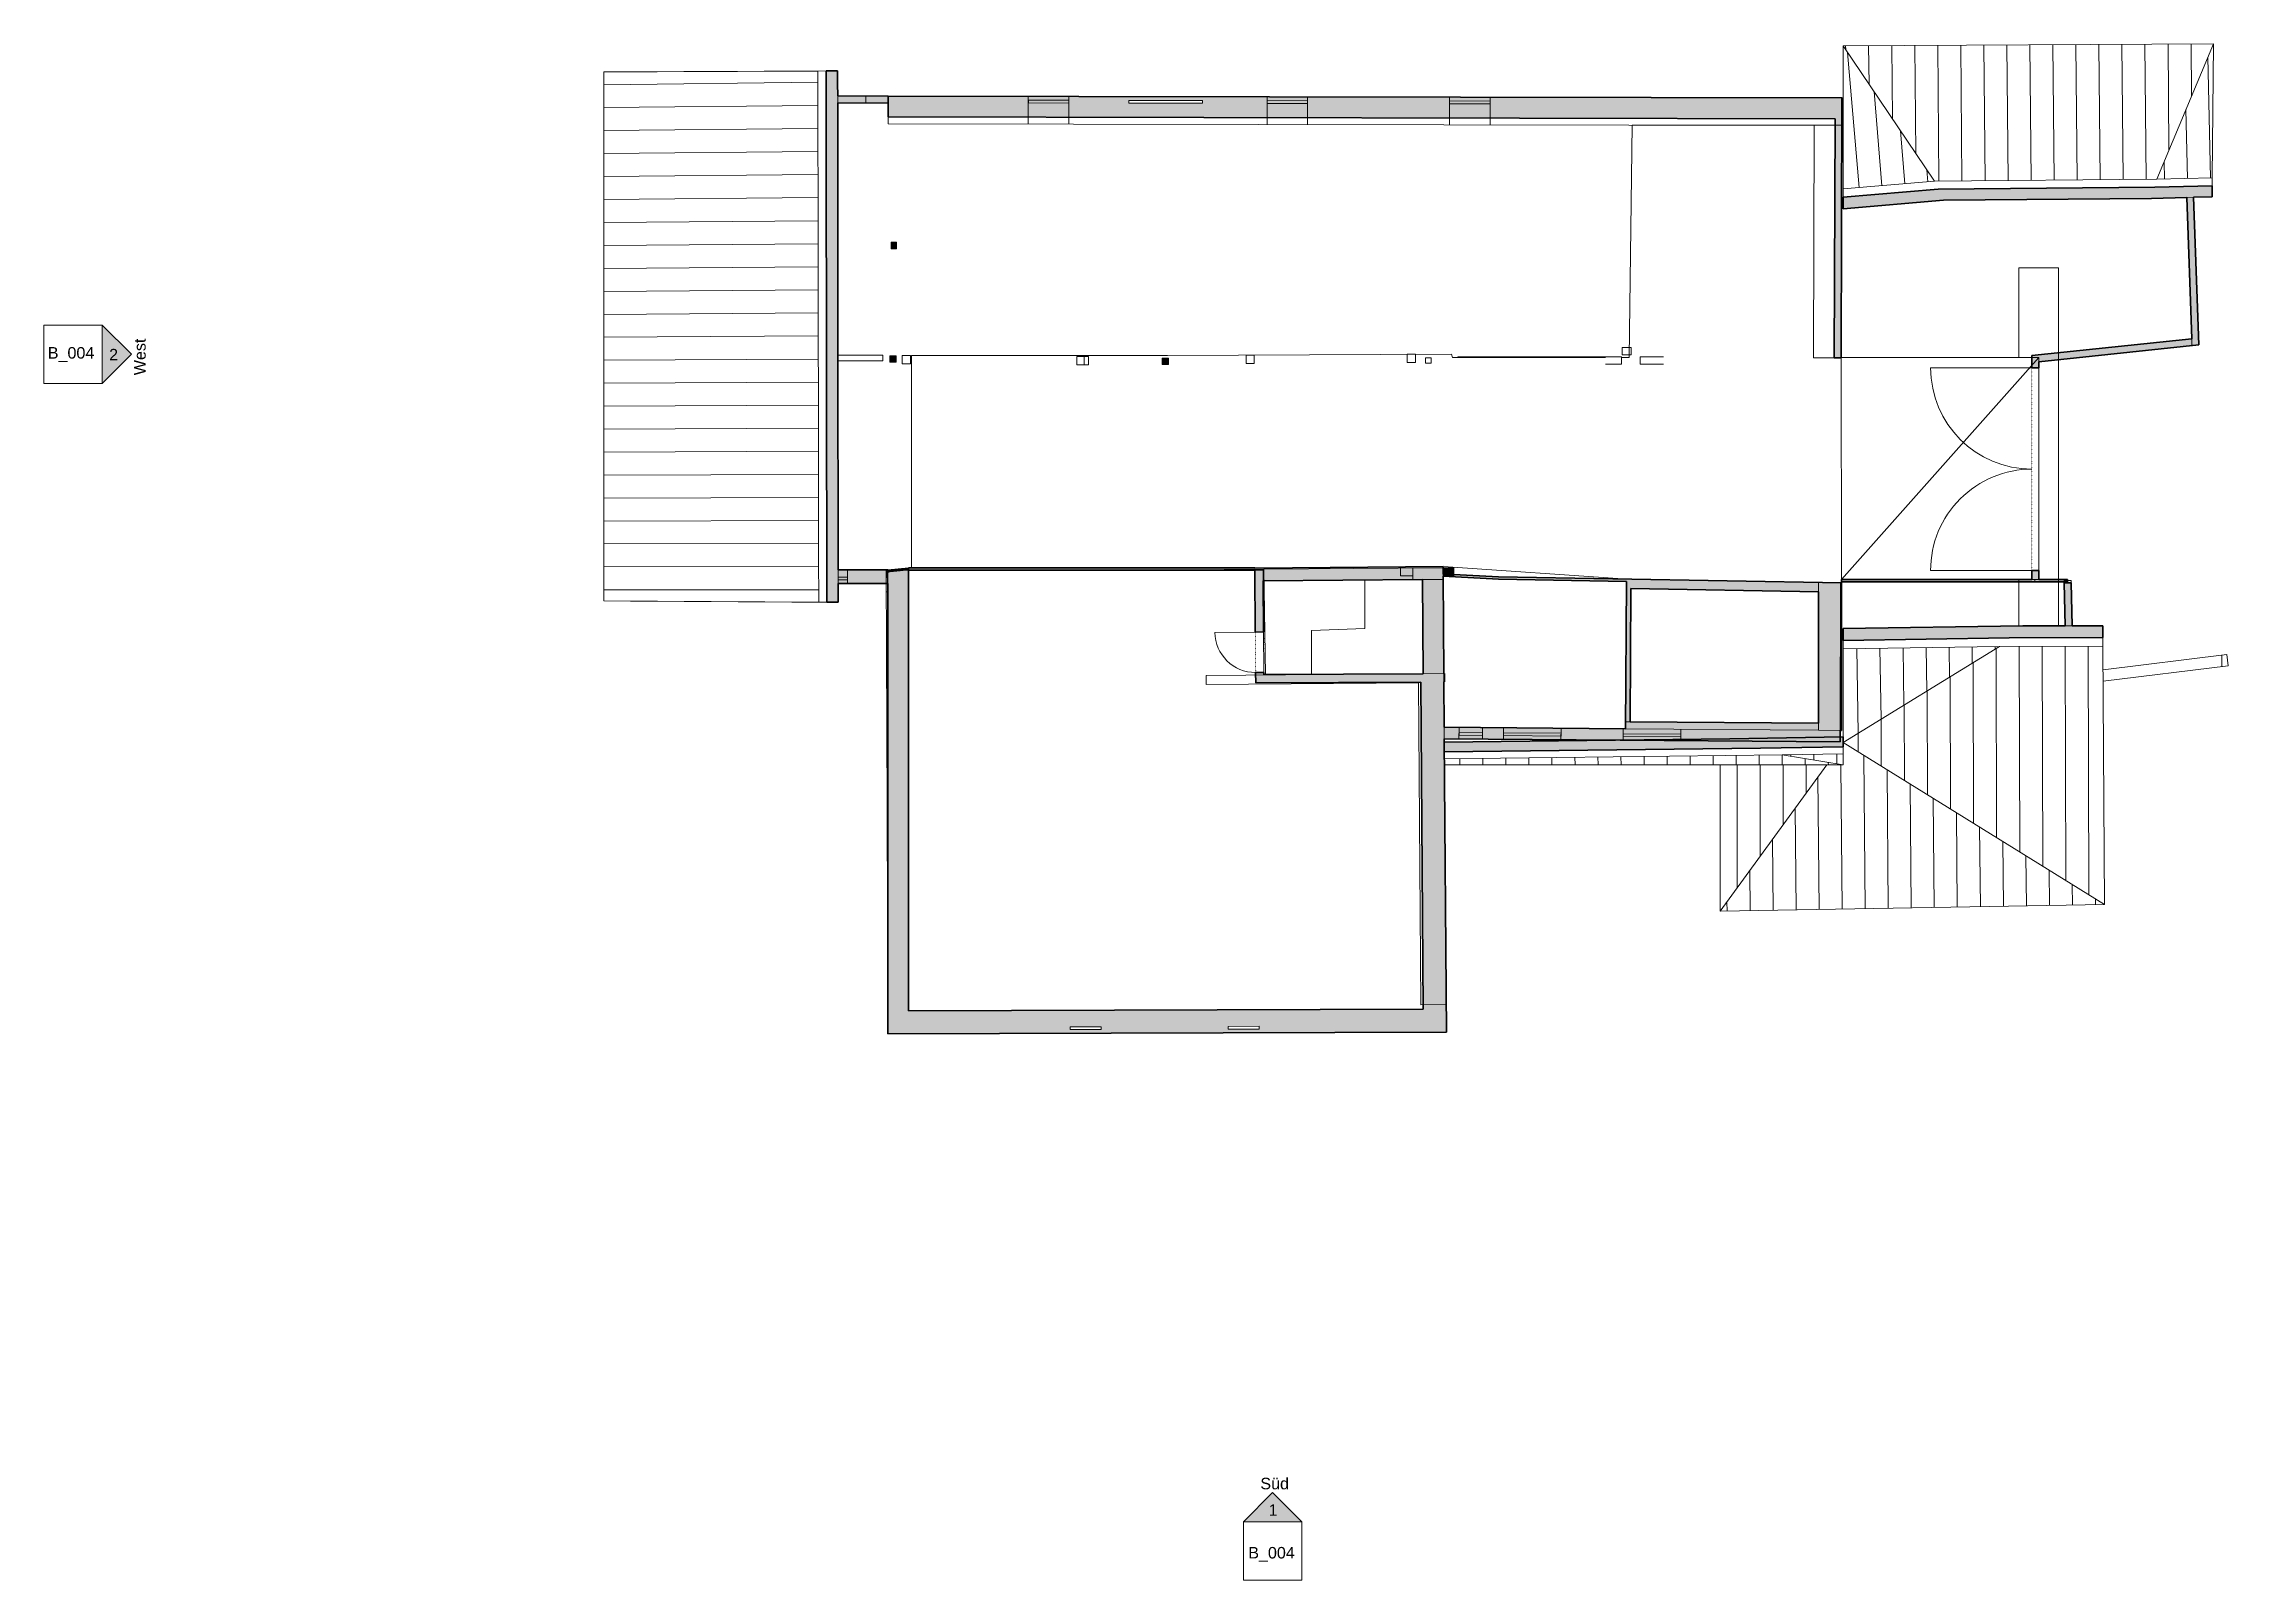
# Model space of a CAD drawing. Header units: millimetres. Extents: x -26714 to 20722, y -26634 to 6742.
import ezdxf

# ---------------------------------------------------------------- set-up
doc = ezdxf.new("R2010")
doc.units = ezdxf.units.MM
doc.linetypes.add('Über Schnittebene 1', pattern=[1, 0, -1])
for name, color, linetype, lineweight in [('A-DOOR', 31, 'Continuous', 9), ('A-FLOR', 192, 'Continuous', 9), ('A-GLAZ', 151, 'Continuous', 9), ('A-ROOF', 132, 'Continuous', 9), ('A-ROOF-FNSH', 132, 'Continuous', 9), ('A-ROOF-PATT', 132, 'Continuous', 9), ('A-WALL', 113, 'Continuous', 9), ('A-WALL-PATT', 111, 'Continuous', 35), ('G-ANNO-SYMB', 111, 'Continuous', 9), ('S-COLS', 52, 'Continuous', 9)]:
    doc.layers.add(name, color=color, linetype=linetype, lineweight=lineweight)
doc.styles.add('Arial', font='arial.ttf', dxfattribs={"height": 250})
pattern_1 = [(90.671, (8028.23, -8203.7), (-499.966, -5.855), [])]

# ---------------------------------------------------------------- blocks, each defined once
blk = doc.blocks.new('Drehflügel 1-flg - Variabel - Drehflügel 1-flg - Variabel-424532-Dachgeschoss ÖG')
at = {"layer": 'A-DOOR'}
blk.add_line((439, 982), (439, 104), dxfattribs=at)
at = {"layer": 'A-DOOR', "linetype": 'Über Schnittebene 1'}
for p, q in [((-439, 104), (439, 104)), ((439, -76), (-439, -76))]:
    blk.add_line(p, q, dxfattribs=at)
at = {"layer": 'A-DOOR'}
blk.add_arc((439, 104), 878, 90, 180, dxfattribs=at)
blk = doc.blocks.new('Holzträger - 180 x 180-455359-Dachgeschoss ÖG')
at = {"layer": 'S-COLS'}
for p, q in [((-90, 90), (90, 90)), ((-90, -90), (-90, 90)), ((90, 90), (90, -90)), ((90, -90), (-90, -90))]:
    blk.add_line(p, q, dxfattribs=at)
blk = doc.blocks.new('Holzträger - 140 x 140-455505-Dachgeschoss ÖG')
at = {"layer": 'S-COLS'}
blk.add_hatch(color=256, dxfattribs=at).paths.add_polyline_path([(-70, -70), (70, -70), (70, 70), (-70, 70)], flags=0)
for p, q in [((70, 70), (-70, 70)), ((-70, 70), (-70, -70)), ((70, -70), (70, 70)), ((-70, -70), (70, -70))]:
    blk.add_line(p, q, dxfattribs=at)
blk = doc.blocks.new('Holzträger - 160 x 180-455506-Dachgeschoss ÖG')
at = {"layer": 'S-COLS'}
for p, q in [((-10, 90), (80, 90)), ((80, 90), (80, -90)), ((80, -90), (-10, -90))]:
    blk.add_line(p, q, dxfattribs=at)
blk = doc.blocks.new('Holzträger - 120 x 140-455507-Dachgeschoss ÖG')
at = {"layer": 'S-COLS'}
for p, q in [((40, 70), (60, 70)), ((60, 70), (60, -70)), ((60, -70), (40, -70))]:
    blk.add_line(p, q, dxfattribs=at)
blk = doc.blocks.new('Holzträger - 120 x 120-455379-Dachgeschoss ÖG')
at = {"layer": 'S-COLS'}
for p, q in [((-60, 60), (60, 60)), ((-60, -60), (-60, 60)), ((60, 60), (60, -60)), ((60, -60), (-60, -60))]:
    blk.add_line(p, q, dxfattribs=at)
blk = doc.blocks.new('Holzträger - 160 x 190-455370-Dachgeschoss ÖG')
at = {"layer": 'S-COLS'}
for p, q in [((-80, 95), (80, 95)), ((-80, -95), (-80, 95)), ((80, 95), (80, -95)), ((80, -95), (-80, -95))]:
    blk.add_line(p, q, dxfattribs=at)
blk = doc.blocks.new('Holzträger - 160 x 180-455510-Dachgeschoss ÖG')
at = {"layer": 'S-COLS'}
for p, q in [((-80, 90), (80, 90)), ((-80, -90), (-80, 90)), ((80, 90), (80, -90)), ((80, -90), (-80, -90))]:
    blk.add_line(p, q, dxfattribs=at)
blk = doc.blocks.new('Holzträger - 120 x 140-455512-Dachgeschoss ÖG')
at = {"layer": 'S-COLS'}
blk.add_hatch(color=256, dxfattribs=at).paths.add_polyline_path([(-60, -70), (60, -70), (60, 70), (-60, 70)], flags=0)
for p, q in [((60, 70), (-60, 70)), ((-60, 70), (-60, -70)), ((60, -70), (60, 70)), ((-60, -70), (60, -70))]:
    blk.add_line(p, q, dxfattribs=at)
blk = doc.blocks.new('Holzträger - 180 x 220-455513-Dachgeschoss ÖG')
at = {"layer": 'S-COLS'}
blk.add_hatch(color=256, dxfattribs=at).paths.add_polyline_path([(90, -110), (90, 110), (-90, 110), (-90, -110)], flags=0)
for p, q in [((90, 110), (-90, 110)), ((-90, 110), (-90, -110)), ((90, -110), (90, 110)), ((-90, -110), (90, -110))]:
    blk.add_line(p, q, dxfattribs=at)
blk = doc.blocks.new('FP_1-Dachgeschoss ÖG')
at = {"layer": 'A-ROOF-PATT'}
for p, q in [((-14559, 5851), (-9908, 5903)), ((-14559, 5353), (-9908, 5402)), ((-14559, 4854), (-9907, 4901)), ((-14559, 4355), (-9906, 4400)), ((-14559, 3856), (-9905, 3899)), ((-14559, 3357), (-9904, 3398)), ((-14559, 2859), (-9903, 2897)), ((-14559, 2360), (-9903, 2397)), ((-14559, 1861), (-9902, 1896)), ((-14559, 1362), (-9901, 1395)), ((-14559, 863), (-9900, 894)), ((-14559, 365), (-9899, 393)), ((-14559, -134), (-9899, -108)), ((-14559, -633), (-9898, -609)), ((-14559, -1132), (-9897, -1110)), ((-14559, -1631), (-9896, -1611)), ((-14559, -2130), (-9895, -2111)), ((-14559, -2628), (-9894, -2612)), ((-14559, -3127), (-9894, -3113)), ((-14559, -3626), (-9893, -3614)), ((-14559, -4125), (-9892, -4115)), ((-14559, -4624), (-9891, -4616)), ((-14559, -5122), (-9890, -5117))]:
    blk.add_line(p, q, dxfattribs=at)
blk = doc.blocks.new('Fenster 1-flg - Variabel - Fenster 1-flg - Variabel-531558-Dachgeschoss ÖG')
at = {"layer": 'A-GLAZ'}
for p, q in [((-335, -110), (335, -110)), ((-335, -170), (-335, -110)), ((335, -170), (-335, -170)), ((335, -110), (335, -170))]:
    blk.add_line(p, q, dxfattribs=at)
blk = doc.blocks.new('Fenster 1-flg - Variabel - Fenster 1-flg - Variabel-531512-Dachgeschoss ÖG')
at = {"layer": 'A-GLAZ'}
for p, q in [((267, -10), (467, -10)), ((467, -70), (267, -70)), ((467, -10), (467, -70))]:
    blk.add_line(p, q, dxfattribs=at)
blk = doc.blocks.new('Fenster 1-flg - Variabel - Fenster 1-flg - Variabel-531520-Dachgeschoss ÖG')
at = {"layer": 'A-GLAZ'}
for p, q in [((-255, 15), (255, 15)), ((-255, -45), (-255, 15)), ((255, 15), (255, -45)), ((255, -45), (-255, -45))]:
    blk.add_line(p, q, dxfattribs=at)
blk = doc.blocks.new('Fenster 1-flg - Variabel - Fenster 1-flg - Variabel-531532-Dachgeschoss ÖG')
at = {"layer": 'A-GLAZ'}
for p, q in [((-625, 15), (625, 15)), ((-625, -45), (-625, 15)), ((625, 15), (625, -45)), ((625, -45), (-625, -45))]:
    blk.add_line(p, q, dxfattribs=at)
blk = doc.blocks.new('Fenster 1-flg - Variabel - Fenster 1-flg - Variabel-533101-Dachgeschoss ÖG')
at = {"layer": 'A-GLAZ'}
for p, q in [((-440, 160), (-440, 220)), ((-440, 220), (440, 220)), ((440, 160), (-440, 160)), ((440, 220), (440, 160))]:
    blk.add_line(p, q, dxfattribs=at)
blk = doc.blocks.new('Fenster 1-flg - Variabel - Fenster 1-flg - Variabel-533997-Dachgeschoss ÖG')
at = {"layer": 'A-GLAZ'}
for p, q in [((-800, 85), (-800, 145)), ((-800, 145), (800, 145)), ((800, 85), (-800, 85)), ((800, 145), (800, 85))]:
    blk.add_line(p, q, dxfattribs=at)
blk = doc.blocks.new('Drehflügel 2-flg - Variabel - Drehflügel 2-flg - Variabel-538625-Dachgeschoss ÖG')
at = {"layer": 'A-DOOR'}
for p, q in [((-2200, 2289), (-2200, 89)), ((2200, 2289), (2200, 89))]:
    blk.add_line(p, q, dxfattribs=at)
at = {"layer": 'A-DOOR', "linetype": 'Über Schnittebene 1'}
for p, q in [((-2200, 89), (2200, 89)), ((2200, -61), (-2200, -61))]:
    blk.add_line(p, q, dxfattribs=at)
at = {"layer": 'A-DOOR'}
for centre, start, end in [((-2200, 89), 360, 90), ((2200, 89), 90, 180)]:
    blk.add_arc(centre, 2200, start, end, dxfattribs=at)
blk = doc.blocks.new('Ansicht - Gefüllter Pfeil und Ansichtsname-212564-Dachgeschoss ÖG')
at = {"layer": 'G-ANNO-SYMB'}
for p, q in [((-6.35, -6.35), (-6.35, 6.35)), ((-6.35, 6.35), (6.35, 6.35)), ((6.35, 6.35), (6.35, -6.35)), ((6.35, -6.35), (-6.35, -6.35))]:
    blk.add_line(p, q, dxfattribs=at)
blk = doc.blocks.new('Ansicht - Gefüllter Pfeil und Ansichtsname-212290-Dachgeschoss ÖG')
at = {"layer": 'G-ANNO-SYMB'}
blk.add_hatch(color=256, dxfattribs=at).paths.add_polyline_path([(6.35, 0), (-6.35, 0), (0, 6.35)], flags=0)
for p, q in [((0, 6.35), (-6.35, 0)), ((6.35, 0), (0, 6.35)), ((-6.35, 0), (6.35, 0))]:
    blk.add_line(p, q, dxfattribs=at)

msp = doc.modelspace()

# ---------------------------------------------------------------- hatches: boundary and pattern name
at = {"layer": 'A-ROOF-PATT'}
h = msp.add_hatch(dxfattribs=at)
h.set_pattern_fill('FP_7', color=256, style=0, pattern_type=2)
h.set_pattern_definition([(270.512, (17933.2, 4414.6), (499.98, 4.47), [])])
h.paths.add_polyline_path([(14343, 3754), (19171, 3797), (20398, 6742), (12358, 6695), (13213, 5428)], flags=0)
h = msp.add_hatch(dxfattribs=at)
h.set_pattern_fill('FP_8', color=256, style=0, pattern_type=2)
h.set_pattern_definition([(274.846, (14837.5, 2124.2), (498.213, 42.24), [])])
h.paths.add_polyline_path([(12358, 3586), (14343, 3754), (12358, 6695), (12358, 5416)], flags=0)
h = msp.add_hatch(dxfattribs=at)
h.set_pattern_fill('FP_9', color=256, style=0, pattern_type=2)
h.set_pattern_definition([(271.409, (18857.4, 3045.5), (499.85, 12.295), [])])
h.paths.add_polyline_path([(19171, 3797), (20374, 3827), (20398, 6742)], flags=0)
for points in [[(-9464, -5391), (-9475, 6150), (-9726, 6149), (-9710, -5390)], [(12358, 3157), (14535, 3342), (19058, 3382), (20371, 3415), (20373, 3655), (19124, 3624), (14423, 3582), (12358, 3407)], [(12358, -6219), (15963, -6164), (17999, -6158), (17997, -5899), (16260, -5905), (12358, -5964)], [(3698, -8639), (10561, -8559), (12358, -8530), (12358, -8317), (9897, -8357), (3698, -8429)]]:
    msp.add_hatch(color=256, dxfattribs=at).paths.add_polyline_path(points, flags=0)
h = msp.add_hatch(dxfattribs=at)
h.set_pattern_fill('FP_5', color=256, style=0, pattern_type=2)
h.set_pattern_definition([(90.178, (15185.1, -8477.63), (-500, -1.553), [])])
h.paths.add_polyline_path([(18032, -11957), (18000, -6342), (15751, -6349), (12358, -8439), (16787, -11186)], flags=0)
h = msp.add_hatch(dxfattribs=at)
h.set_pattern_fill('FP_6', color=256, style=0, pattern_type=2)
h.set_pattern_definition([(90.873, (15163.5, -6704.2), (-499.94, -7.62), [])])
h.paths.add_polyline_path([(12358, -8439), (15751, -6349), (12358, -6401), (12358, -8317)], flags=0)
h = msp.add_hatch(dxfattribs=at)
h.set_pattern_fill('FP_4', color=256, style=0, pattern_type=2)
h.set_pattern_definition([(90.508, (13821.6, -10222), (-499.98, -4.433), [])])
h.paths.add_polyline_path([(9687, -12103), (18032, -11957), (12358, -8439), (12358, -8924), (12004, -8924), (10561, -10904)], flags=0)
h = msp.add_hatch(dxfattribs=at)
h.set_pattern_fill('FP_2', color=256, style=0, pattern_type=2)
h.set_pattern_definition(pattern_1)
h.paths.add_polyline_path([(3698, -8924), (3702, -8924), (3702, -8790), (3698, -8790)], flags=0)
h = msp.add_hatch(dxfattribs=at)
h.set_pattern_fill('FP_2', color=256, style=0, pattern_type=2)
h.set_pattern_definition(pattern_1)
h.paths.add_polyline_path([(3743, -8924), (12358, -8924), (11034, -8704), (3702, -8790), (3702, -8924), (3740, -8924)], flags=0)
h = msp.add_hatch(dxfattribs=at)
h.set_pattern_fill('FP_3', color=256, style=0, pattern_type=2)
h.set_pattern_definition([(90, (10054.04, -9767.3), (-500, 3e-14), [])])
h.paths.add_polyline_path([(9687, -12103), (12004, -8924), (9687, -8924), (9687, -8971)], flags=0)
h = msp.add_hatch(dxfattribs=at)
h.set_pattern_fill('FP_1', color=256, style=0, pattern_type=2)
h.set_pattern_definition([(90.929, (9151.6, -4509.54), (-499.934, -8.107), [])])
h.paths.add_polyline_path([(12358, -8924), (12358, -8682), (11034, -8704)], flags=0)
at = {"layer": 'A-WALL-PATT', "lineweight": 9, "transparency": 33554585}
for points in [[(-8376, 5450), (-8375, 5600), (-9474, 5608), (-9474, 5458)], [(12317, -79), (12332, 5113), (12182, 5113), (12167, -79)], [(19932, 183), (20081, 199), (19969, 3405), (19820, 3401), (19927, 334)], [(16458, -182), (19932, 183), (19927, 334), (16458, -31)], [(-8664, -4984), (-8384, -4984), (-8384, -4684), (-9464, -4684), (-9464, -4984)], [(-8378, -4742), (-7930, -4696), (-7935, -4647), (-8384, -4693)], [(-8384, -14763), (-7934, -14762), (-7934, -4697), (-8384, -4743), (-8384, -7707)], [(-416, -4696), (-417, -4646), (-7934, -4646), (-7934, -4696), (-833, -4696)], [(-234, -4925), (3224, -4897), (3222, -4617), (-237, -4645)], [(3239, -6943), (3689, -6941), (3672, -4613), (3222, -4617), (3231, -5852)], [(4872, -4890), (4873, -4840), (3903, -4789), (3903, -4823), (3683, -4823), (3683, -4777), (3673, -4777), (3674, -4827), (3903, -4839)], [(7653, -4938), (7653, -4888), (4873, -4840), (4872, -4890), (5041, -4893)], [(7731, -7988), (7752, -5090), (7652, -5088), (7631, -7987)], [(11821, -5161), (11821, -4961), (7653, -4888), (7652, -5088), (8956, -5111)], [(12321, -8023), (12321, -4970), (11821, -4961), (11821, -8019)], [(17232, -4944), (17232, -4894), (12321, -4894), (12321, -4944), (16787, -4944)], [(17182, -5902), (17332, -5901), (17309, -4970), (17159, -4970)], [(-216, -7142), (3701, -7121), (3700, -6941), (-217, -6962)], [(3240, -14231), (3740, -14230), (3690, -7121), (3190, -7124), (3194, -7707)], [(12321, -8173), (12321, -8023), (7631, -7987), (7630, -8137), (12294, -8173)], [(12293, -8423), (12294, -8173), (3697, -8107), (3698, -8357), (8956, -8397)]]:
    msp.add_hatch(color=256, dxfattribs=at).paths.add_polyline_path(points, flags=0)
h = msp.add_hatch(color=256, dxfattribs=at)
h.paths.add_polyline_path([(12332, 5113), (12333, 5563), (-8375, 5600), (-8376, 5150), (12182, 5113)], flags=0)
h.paths.add_polyline_path([(-1550, 5448), (-3150, 5451), (-3150, 5511), (-1550, 5508)], flags=0)
h = msp.add_hatch(color=256, dxfattribs=at)
h.paths.add_polyline_path([(16608, -4894), (16608, -4699), (16458, -4699), (16458, -4894)], flags=0)
h.paths.add_polyline_path([(16608, -299), (16608, -166), (16458, -182), (16458, -299)], flags=0)
h = msp.add_hatch(color=256, dxfattribs=at)
h.paths.add_polyline_path([(-396, -7143), (-216, -7142), (-218, -6913), (-398, -6915)], flags=0)
h.paths.add_polyline_path([(-405, -6037), (-225, -6036), (-237, -4645), (-417, -4647), (-416, -4696)], flags=0)
h = msp.add_hatch(color=256, dxfattribs=at)
h.paths.add_polyline_path([(-7934, -14762), (3743, -14730), (3740, -14230), (-7934, -14262)], flags=0)
h.paths.add_polyline_path([(-4424, -14672), (-4424, -14612), (-3754, -14610), (-3754, -14670), (-4364, -14672)], flags=0)
h.paths.add_polyline_path([(-994, -14663), (-994, -14603), (-324, -14601), (-324, -14661), (-934, -14663)], flags=0)
at = {"layer": 'S-COLS'}
msp.add_hatch(color=256, dxfattribs=at).paths.add_polyline_path([(-8195, 2288), (-8195, 2428), (-8315, 2428), (-8315, 2288)], flags=0)

# ---------------------------------------------------------------- linework, layer by layer
at = {"layer": 'A-FLOR'}
for p, q in [((7715, -76), (7780, 4971)), ((7780, 4971), (12331, 4971)), ((-2315, -30), (3857, 1)), ((3857, 1), (3878, -76)), ((-7871, -30), (-2315, -30)), ((-7871, -4646), (-7871, -30)), ((3878, -76), (7202, -76)), ((7543, -76), (7715, -76)), ((12317, -74), (16608, -74)), ((16608, -74), (16608, -4699)), ((-8384, -4743), (-8384, -4984)), ((-7934, -4696), (-8383, -4696)), ((-219, -4675), (-2804, -4696)), ((-385, -4646), (-417, -4646)), ((-236, -4696), (-416, -4696)), ((-186, -6962), (-219, -4675)), ((7675, -4889), (3672, -4613)), ((1976, -4907), (1976, -5963)), ((3674, -4893), (3224, -4897)), ((3673, -4777), (3674, -4827)), ((11821, -8169), (11821, -4961)), ((12321, -4894), (12321, -4970)), ((16608, -4894), (12321, -4894)), ((-218, -6913), (-225, -6036)), ((1976, -5963), (817, -6003)), ((817, -6003), (817, -6957)), ((3689, -6941), (3239, -6943)), ((3698, -8357), (3689, -6941)), ((7630, -8137), (11821, -8169)), ((-8400, -9859), (-8384, -14513))]:
    msp.add_line(p, q, dxfattribs=at)
at = {"layer": 'A-FLOR', "lineweight": 18}
for p, q in [((12321, -4894), (12317, -74)), ((16608, -74), (12321, -4894))]:
    msp.add_line(p, q, dxfattribs=at)
at = {"layer": 'A-ROOF'}
for p, q in [((20398, 6742), (12358, 6695)), ((12358, 6695), (14343, 3754)), ((12358, 6695), (12358, 3586)), ((19171, 3797), (20398, 6742)), ((20374, 3827), (20398, 6742)), ((15751, -6349), (12358, -8439)), ((12358, -6401), (12358, -8317)), ((18032, -11957), (18000, -6342)), ((18032, -11957), (12358, -8439)), ((3698, -8790), (3698, -8924)), ((3702, -8924), (12358, -8924)), ((9687, -12103), (12004, -8924)), ((9687, -8924), (9687, -12103)), ((11034, -8704), (12358, -8924)), ((12358, -8924), (12358, -8682)), ((9687, -12103), (18032, -11957))]:
    msp.add_line(p, q, dxfattribs=at)
at = {"layer": 'A-ROOF', "color": 7, "lineweight": 35}
for p, q in [((-9475, 6150), (-9726, 6149)), ((12358, 3407), (14423, 3582)), ((12358, 3407), (12358, 3157)), ((12358, 3157), (14535, 3342)), ((14423, 3582), (19124, 3624)), ((14535, 3342), (19058, 3382)), ((19058, 3382), (19820, 3401)), ((19124, 3624), (20373, 3655)), ((19969, 3405), (20371, 3415)), ((20371, 3415), (20373, 3655)), ((-9710, -5390), (-9464, -5391)), ((16260, -5905), (12358, -5964)), ((12358, -5964), (12358, -6219)), ((15963, -6164), (12358, -6219)), ((17999, -6158), (15963, -6164)), ((17182, -5902), (16260, -5905)), ((17997, -5899), (17332, -5901)), ((17999, -6158), (17997, -5899)), ((9897, -8357), (3698, -8429)), ((3698, -8429), (3698, -8639)), ((12358, -8317), (9897, -8357)), ((12358, -8530), (10561, -8559)), ((12358, -8530), (12358, -8317)), ((10561, -8559), (3698, -8639))]:
    msp.add_line(p, q, dxfattribs=at)
at = {"layer": 'A-ROOF', "flags": 128}
for points in [[(-9905, 6148), (-10486, 6145), (-11067, 6143), (-11649, 6140), (-12230, 6138), (-12811, 6135), (-13392, 6133), (-13974, 6130), (-14555, 6127)], [(-14555, 6127), (-14555, 4851), (-14555, 3574), (-14555, 2298), (-14555, 1021), (-14555, -256), (-14555, -1532), (-14555, -2809), (-14555, -4085), (-14555, -5362)], [(-14555, -5362), (-13971, -5365), (-13388, -5369), (-12804, -5372), (-12220, -5375), (-11637, -5379), (-11053, -5382), (-10469, -5386), (-9886, -5389)]]:
    msp.add_lwpolyline(points, dxfattribs=at)
at = {"layer": 'A-ROOF', "color": 7, "lineweight": 35, "flags": 128}
for points in [[(-9474, 5608), (-9475, 5879), (-9475, 6150)], [(-9464, -5391), (-9464, -5188), (-9464, -4984)]]:
    msp.add_lwpolyline(points, dxfattribs=at)
at = {"layer": 'A-ROOF', "color": 7, "lineweight": 35}
msp.add_open_spline([(-9710, -5390), (-9712, -3467), (-9718, 379), (-9723, 4226), (-9726, 6149)], degree=3, dxfattribs=at)
msp.add_open_spline([(-9464, -4684), (-9466, -3182), (-9469, 199), (-9472, 3580), (-9474, 5458)], degree=3, knots=[0, 0, 0, 0, 0.444444, 1, 1, 1, 1], dxfattribs=at)
at = {"layer": 'A-ROOF-FNSH', "color": 250}
for p, q in [((-9726, 6149), (-9905, 6148)), ((19171, 3797), (14343, 3754)), ((20374, 3827), (19171, 3797)), ((20373, 3655), (20374, 3827)), ((14343, 3754), (12358, 3586)), ((12358, 3586), (12358, 3407)), ((-9886, -5389), (-9710, -5390)), ((18000, -6342), (17999, -6158)), ((12358, -6219), (12358, -6401)), ((12358, -6401), (15751, -6349)), ((15751, -6349), (18000, -6342)), ((12358, -8682), (12358, -8530)), ((3698, -8639), (3698, -8790)), ((3698, -8790), (11034, -8704)), ((11034, -8704), (12358, -8682))]:
    msp.add_line(p, q, dxfattribs=at)
msp.add_open_spline([(-9905, 6148), (-9902, 4439), (-9895, 593), (-9889, -3252), (-9886, -5389)], degree=3, knots=[0, 0, 0, 0, 0.444444, 1, 1, 1, 1], dxfattribs=at)
at = {"layer": 'A-WALL', "color": 7, "lineweight": 35}
for p, q in [((-8375, 5600), (-9474, 5608)), ((-9474, 5458), (-8376, 5450)), ((-8376, 5450), (-8375, 5600)), ((-8375, 5600), (-8376, 5150)), ((12333, 5563), (-8375, 5600)), ((12317, -79), (12333, 5563)), ((-8376, 5150), (12182, 5113)), ((12182, 5113), (12167, -79)), ((19820, 3401), (19927, 334)), ((20081, 199), (19969, 3405)), ((19927, 334), (16458, -31)), ((16608, -166), (20081, 199)), ((12167, -79), (12317, -79)), ((16458, -31), (16458, -299)), ((16458, -299), (16608, -299)), ((16608, -299), (16608, -166)), ((-8384, -4684), (-9464, -4684)), ((-7935, -4647), (-8384, -4693)), ((-8384, -4743), (-8384, -4684)), ((-8384, -4693), (-8378, -4742)), ((-8378, -4742), (-8384, -4743)), ((-7930, -4696), (-7935, -4647)), ((-417, -4646), (-7934, -4646)), ((-7934, -4646), (-7934, -4696)), ((-7934, -4696), (-416, -4696)), ((-7934, -4697), (-7930, -4696)), ((-7934, -14262), (-7934, -4697)), ((3672, -4613), (-417, -4647)), ((-417, -4647), (-417, -4646)), ((-416, -4696), (-405, -6037)), ((3673, -4777), (3672, -4613)), ((16608, -4699), (16458, -4699)), ((16458, -4699), (16458, -4894)), ((16608, -4894), (16608, -4699)), ((-9464, -4984), (-8384, -4984)), ((-8384, -4984), (-8384, -14763)), ((-234, -4925), (3224, -4897)), ((-225, -6036), (-234, -4925)), ((3224, -4897), (3239, -6943)), ((3683, -4777), (3673, -4777)), ((3689, -6941), (3674, -4827)), ((3674, -4827), (4872, -4890)), ((4873, -4840), (3903, -4789)), ((4872, -4890), (7653, -4938)), ((12321, -4970), (4873, -4840)), ((7653, -4938), (7630, -8137)), ((7731, -7988), (7752, -5090)), ((7752, -5090), (11821, -5161)), ((11821, -5161), (11821, -8019)), ((16458, -4894), (12321, -4894)), ((12321, -4894), (12321, -4944)), ((12321, -4944), (17232, -4944)), ((12321, -8173), (12321, -4970)), ((17232, -4894), (16608, -4894)), ((17309, -4970), (17159, -4970)), ((17159, -4970), (17182, -5902)), ((17232, -4944), (17232, -4894)), ((17332, -5901), (17309, -4970)), ((-405, -6037), (-225, -6036)), ((-218, -6913), (-398, -6915)), ((-398, -6915), (-396, -7143)), ((-217, -6962), (-218, -6913)), ((3239, -6943), (-217, -6962)), ((3700, -6941), (3689, -6941)), ((3701, -7121), (3700, -6941)), ((-396, -7143), (3190, -7124)), ((3190, -7124), (3240, -14231)), ((3697, -8107), (3690, -7121)), ((3690, -7121), (3701, -7121)), ((11821, -8019), (7731, -7988)), ((7630, -8137), (3697, -8107)), ((3743, -14730), (3698, -8357)), ((3698, -8357), (12293, -8423)), ((12293, -8423), (12294, -8173)), ((12294, -8173), (12321, -8173)), ((3240, -14231), (-7934, -14262)), ((-8384, -14763), (3743, -14730))]:
    msp.add_line(p, q, dxfattribs=at)
at = {"layer": 'A-WALL'}
for p, q in [((-8862, 5603), (-8863, 5453)), ((-5334, 5594), (-5335, 4994)), ((-4454, 5593), (-4455, 4993)), ((-150, 5585), (-151, 4985)), ((730, 5584), (729, 4984)), ((3811, 4978), (3812, 5578)), ((4692, 5577), (4691, 4977)), ((12358, 5417), (12332, 5416)), ((12358, 5567), (12333, 5566)), ((12333, 5566), (12333, 5563)), ((12358, 5517), (12333, 5516)), ((-8376, 5000), (-8376, 5150)), ((11731, 4964), (-8376, 5000)), ((11731, 4971), (11717, -78)), ((19969, 3405), (19820, 3401)), ((16173, 1876), (16173, -74)), ((16173, 1876), (17033, 1876)), ((17033, 1876), (17033, -5902)), ((19927, 334), (19932, 183)), ((12167, -79), (11717, -78)), ((-9263, -4684), (-9263, -4984)), ((-8419, -4684), (-8400, -9859)), ((-8419, -4743), (-8384, -4743)), ((-8396, -4684), (-8396, -4742)), ((-234, -4925), (-236, -4696)), ((-219, -4675), (3672, -4643)), ((2750, -4820), (2750, -4620)), ((3013, -4648), (3014, -4898)), ((-8418, -5164), (-8384, -5163)), ((-8395, -4983), (-8396, -4744)), ((2750, -4820), (3014, -4820)), ((3674, -4827), (3674, -4827)), ((12294, -8173), (12303, -4969)), ((16173, -4894), (16173, -5906)), ((16522, -4944), (16522, -4894)), ((17158, -4921), (17307, -4917)), ((17158, -4938), (17158, -4921)), ((17158, -4939), (17159, -4970)), ((17309, -4970), (17307, -4917)), ((-8384, -6093), (-8414, -6094)), ((17182, -5902), (17332, -5901)), ((20692, -6525), (18003, -6855)), ((20582, -6538), (20582, -6790)), ((20722, -6773), (20692, -6525)), ((-1473, -6978), (-1475, -7178)), ((-1473, -6978), (3688, -6939)), ((18004, -7106), (20722, -6773)), ((-8410, -7312), (-8384, -7312)), ((3140, -7144), (-1475, -7178)), ((3189, -14131), (3140, -7144)), ((7631, -7987), (7731, -7988)), ((-8384, -8242), (-8406, -8242)), ((4019, -8109), (4017, -8359)), ((4529, -8113), (4527, -8363)), ((4984, -8117), (4982, -8367)), ((6234, -8126), (6232, -8376)), ((7584, -8137), (7582, -8384)), ((8833, -8146), (8832, -8369)), ((11821, -8169), (12294, -8173)), ((-8400, -9859), (-8384, -9859)), ((-8384, -10789), (-8397, -10789)), ((-8392, -12291), (-8384, -12291)), ((-8384, -13221), (-8388, -13221)), ((3189, -14131), (3739, -14130))]:
    msp.add_line(p, q, dxfattribs=at)
at = {"layer": 'A-WALL', "flags": 128}
for points in [[(-9474, 5608), (-9474, 5533), (-9474, 5458)], [(-9464, -4684), (-9464, -4759), (-9464, -4834), (-9464, -4909), (-9464, -4984)]]:
    msp.add_lwpolyline(points, dxfattribs=at)
at = {"layer": 'S-COLS'}
for p, q in [((-8195, 2428), (-8315, 2428)), ((-8315, 2428), (-8315, 2288)), ((-8195, 2288), (-8195, 2428)), ((-8315, 2288), (-8195, 2288)), ((-8495, -27), (-9469, -27)), ((-8495, -147), (-9469, -147)), ((-8495, -147), (-8495, -27)), ((3991, -76), (3991, -57)), ((3991, -57), (7543, -57)), ((7202, -217), (7543, -217)), ((7543, -217), (7543, -57)), ((8457, -62), (7953, -62)), ((7953, -62), (7953, -222)), ((8457, -222), (7953, -222))]:
    msp.add_line(p, q, dxfattribs=at)

# ---------------------------------------------------------------- block references
at = {"layer": 'A-DOOR'}
for name, p, rotation in [('Drehflügel 2-flg - Variabel - Drehflügel 2-flg - Variabel-538625-Dachgeschoss ÖG', (16547, -2499), 89.9999999999999), ('Drehflügel 1-flg - Variabel - Drehflügel 1-flg - Variabel-424532-Dachgeschoss ÖG', (-297, -6475), 90.47797219478161)]:
    msp.add_blockref(name, p, dxfattribs=dict(at, rotation=rotation))
at = {"layer": 'A-GLAZ'}
for name, p, rotation in [('Fenster 1-flg - Variabel - Fenster 1-flg - Variabel-533101-Dachgeschoss ÖG', (-4894, 5294), 359.8973442560708), ('Fenster 1-flg - Variabel - Fenster 1-flg - Variabel-533997-Dachgeschoss ÖG', (-2351, 5364), 359.8973442560708), ('Fenster 1-flg - Variabel - Fenster 1-flg - Variabel-533101-Dachgeschoss ÖG', (290, 5284), 359.8973442560708), ('Fenster 1-flg - Variabel - Fenster 1-flg - Variabel-533101-Dachgeschoss ÖG', (4252, 5277), 359.8973442560708), ('Fenster 1-flg - Variabel - Fenster 1-flg - Variabel-531520-Dachgeschoss ÖG', (4273, -8236), 359.5572903805871), ('Fenster 1-flg - Variabel - Fenster 1-flg - Variabel-531532-Dachgeschoss ÖG', (5608, -8246), 359.5572903805871), ('Fenster 1-flg - Variabel - Fenster 1-flg - Variabel-531532-Dachgeschoss ÖG', (8208, -8266), 359.5572903805871), ('Fenster 1-flg - Variabel - Fenster 1-flg - Variabel-531558-Dachgeschoss ÖG', (-4089, -14501), 0.1564216266792256), ('Fenster 1-flg - Variabel - Fenster 1-flg - Variabel-531558-Dachgeschoss ÖG', (-659, -14492), 0.1564216266792256)]:
    msp.add_blockref(name, p, dxfattribs=dict(at, rotation=rotation))
msp.add_blockref('Fenster 1-flg - Variabel - Fenster 1-flg - Variabel-531512-Dachgeschoss ÖG', (-9731, -4834), dxfattribs=at)
at = {"layer": 'A-ROOF'}
msp.add_blockref('FP_1-Dachgeschoss ÖG', (0, 0), dxfattribs=at)
at = {"layer": 'G-ANNO-SYMB', "xscale": 99.99999999999993, "yscale": 99.99999999999993, "zscale": 99.99999999999993}
for name, p, rotation in [('Ansicht - Gefüllter Pfeil und Ansichtsname-212564-Dachgeschoss ÖG', (-26079, -4), 180), ('Ansicht - Gefüllter Pfeil und Ansichtsname-212290-Dachgeschoss ÖG', (-25444, -4), 269.9999999999992), ('Ansicht - Gefüllter Pfeil und Ansichtsname-212564-Dachgeschoss ÖG', (-30, -25999), 269.9999999999997)]:
    msp.add_blockref(name, p, dxfattribs=dict(at, rotation=rotation))
msp.add_blockref('Ansicht - Gefüllter Pfeil und Ansichtsname-212290-Dachgeschoss ÖG', (-30, -25364), dxfattribs=at)
at = {"layer": 'S-COLS'}
for name, p, rotation in [('Holzträger - 160 x 190-455370-Dachgeschoss ÖG', (7659, 63), 270.0000000000005), ('Holzträger - 180 x 220-455513-Dachgeschoss ÖG', (3793, -4733), 270.0000000000007)]:
    msp.add_blockref(name, p, dxfattribs=dict(at, rotation=rotation))
for name, p in [('Holzträger - 140 x 140-455505-Dachgeschoss ÖG', (-8274, -107)), ('Holzträger - 180 x 180-455359-Dachgeschoss ÖG', (-7983, -124)), ('Holzträger - 160 x 180-455510-Dachgeschoss ÖG', (-4201, -140)), ('Holzträger - 160 x 180-455506-Dachgeschoss ÖG', (-4111, -140)), ('Holzträger - 120 x 140-455512-Dachgeschoss ÖG', (-2367, -158)), ('Holzträger - 120 x 140-455507-Dachgeschoss ÖG', (-2347, -158)), ('Holzträger - 180 x 180-455359-Dachgeschoss ÖG', (-517, -116)), ('Holzträger - 180 x 180-455359-Dachgeschoss ÖG', (2983, -95)), ('Holzträger - 120 x 120-455379-Dachgeschoss ÖG', (3351, -140))]:
    msp.add_blockref(name, p, dxfattribs=at)

# ---------------------------------------------------------------- texts
at = {"layer": 'G-ANNO-SYMB', "char_height": 250, "attachment_point": 1, "style": 'Arial'}
for s, insert, width in [('B_004', (-26625, 152), 1210.55), ('2', (-25294, 113), 232.49), ('Süd', (-296, -24407), 745.57), ('1', (-116, -24983), 232.49), ('B_004', (-558, -25910), 1210.55)]:
    msp.add_mtext(s, dxfattribs=dict(at, insert=insert, width=width))
at = {"layer": 'G-ANNO-SYMB', "insert": (-24750, -459), "char_height": 250, "width": 986.08, "attachment_point": 1, "rotation": 90, "style": 'Arial'}
msp.add_mtext('West', dxfattribs=at)

doc.saveas('drawing.dxf')
